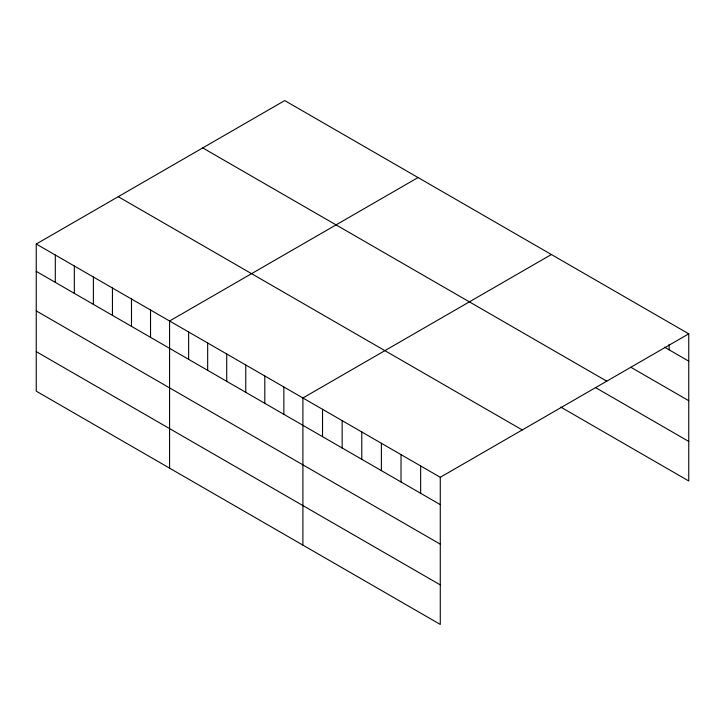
<?xml version="1.0" encoding="UTF-8"?>
<svg xmlns="http://www.w3.org/2000/svg" width="725" height="725" viewBox="0 0 725 725"><rect width="100%" height="100%" fill="white"/><g stroke="black" fill="none" stroke-linecap="round" stroke-linejoin="round"><path stroke-width="1.09" d="M36.25 244.026L440.274 477.286L440.274 624.424L36.25 391.174L36.25 244.026L284.726 100.576L688.75 333.826L688.75 480.974L560.724 407.06M418.053 177.543L169.578 321.003L169.578 468.142M551.381 254.52L302.905 397.98L302.905 545.118M440.274 477.286L688.75 333.826M664.453 347.139L688.75 361.168M630.813 367.249L688.75 400.698M202.728 147.909L606.752 381.169M595.307 387.485L688.75 441.434M118.247 196.692L522.272 429.952M36.25 271.368L440.274 504.627M36.25 310.898L440.274 544.158M36.25 351.634L440.274 584.894M669.13 344.366L669.13 349.84M420.645 465.957L420.645 493.299M401.025 454.629L401.025 481.962M381.395 443.301L381.395 470.634M361.775 431.973L361.775 459.306M342.155 420.645L342.155 447.978M322.525 409.308L322.525 436.649M283.856 386.987L283.856 414.319M264.806 375.985L264.806 403.327M245.766 364.992L245.766 392.325M226.717 353.999L226.717 381.332M207.667 342.998L207.667 370.33M188.627 332.005L188.627 359.337M150.528 310.01L150.528 337.343M131.488 299.017L131.488 326.35M112.438 288.015L112.438 315.348M93.389 277.022L93.389 304.355M74.34 266.021L74.34 293.362M55.299 255.028L55.299 282.36"/></g></svg>
